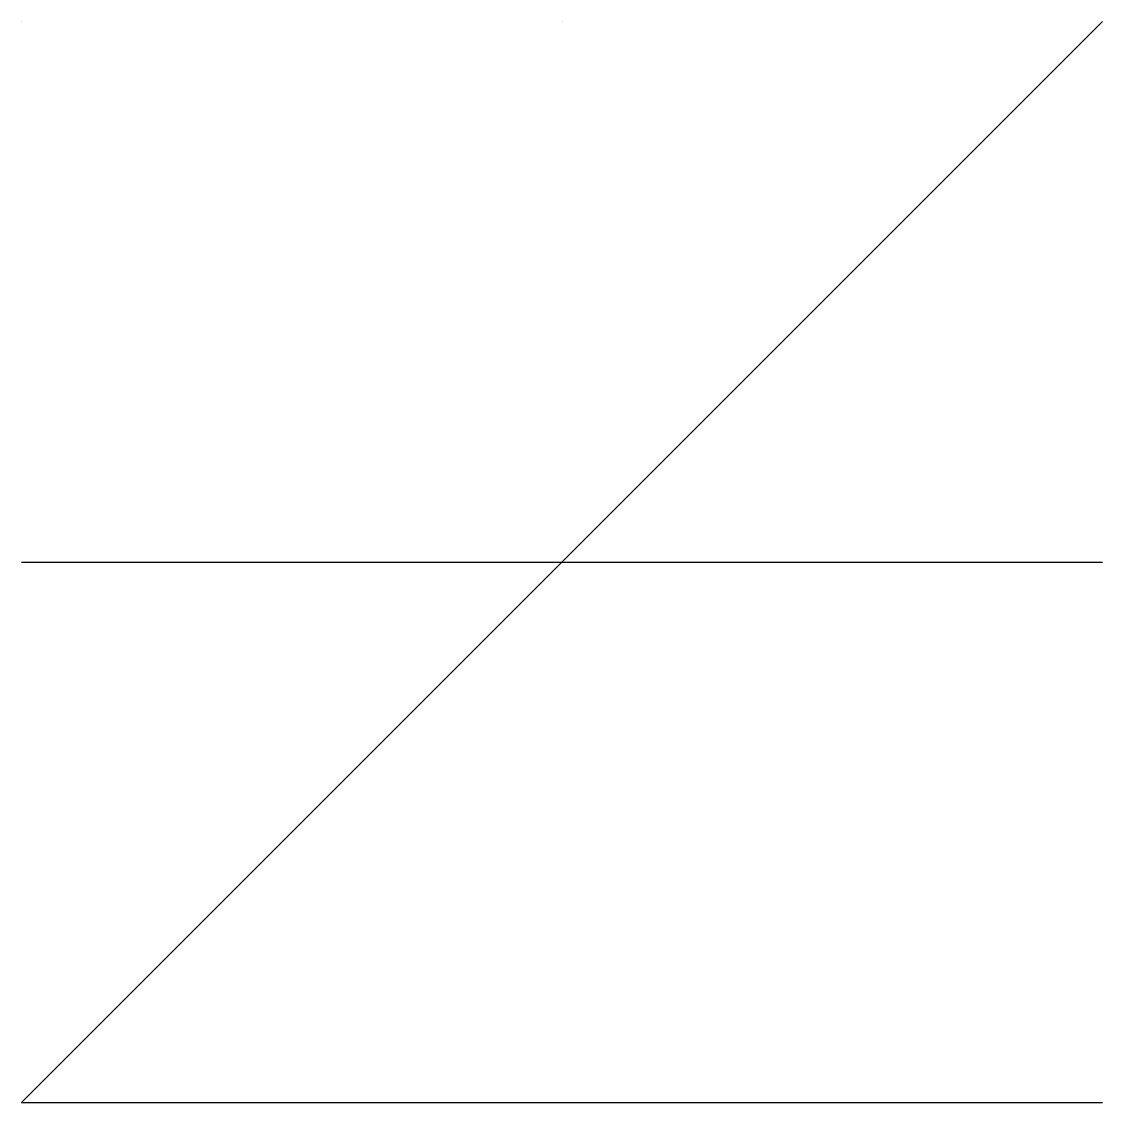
# Model space of a CAD drawing. Header units: metres. Extents: x 0 to 10, y 0 to 10.
import ezdxf

# ---------------------------------------------------------------- set-up
doc = ezdxf.new("R2010")
doc.units = ezdxf.units.M

msp = doc.modelspace()

# ---------------------------------------------------------------- linework, layer by layer
at = {"layer": 'BEAMS'}
for p, q in [((0, 5, 3), (5, 5, 3)), ((5, 5, 3), (10, 5, 3)), ((0, 0, 3), (5, 0, 3)), ((5, 0, 3), (10, 0, 3))]:
    msp.add_line(p, q, dxfattribs=at)
at = {"layer": 'BRACES'}
msp.add_line((0, 0, 3), (10, 10), dxfattribs=at)
at = {"layer": 'COLUMNS'}
for p, q in [((0, 10), (0, 10, 3)), ((5, 10), (5, 10, 4)), ((10, 10), (10, 10, 5)), ((0, 5), (0, 5, 3)), ((5, 5), (5, 5, 4)), ((10, 5), (10, 5, 5)), ((0, 0), (0, 0, 3)), ((5, 0), (5, 0, 4)), ((10, 0), (10, 0, 5))]:
    msp.add_line(p, q, dxfattribs=at)

doc.saveas('drawing.dxf')
